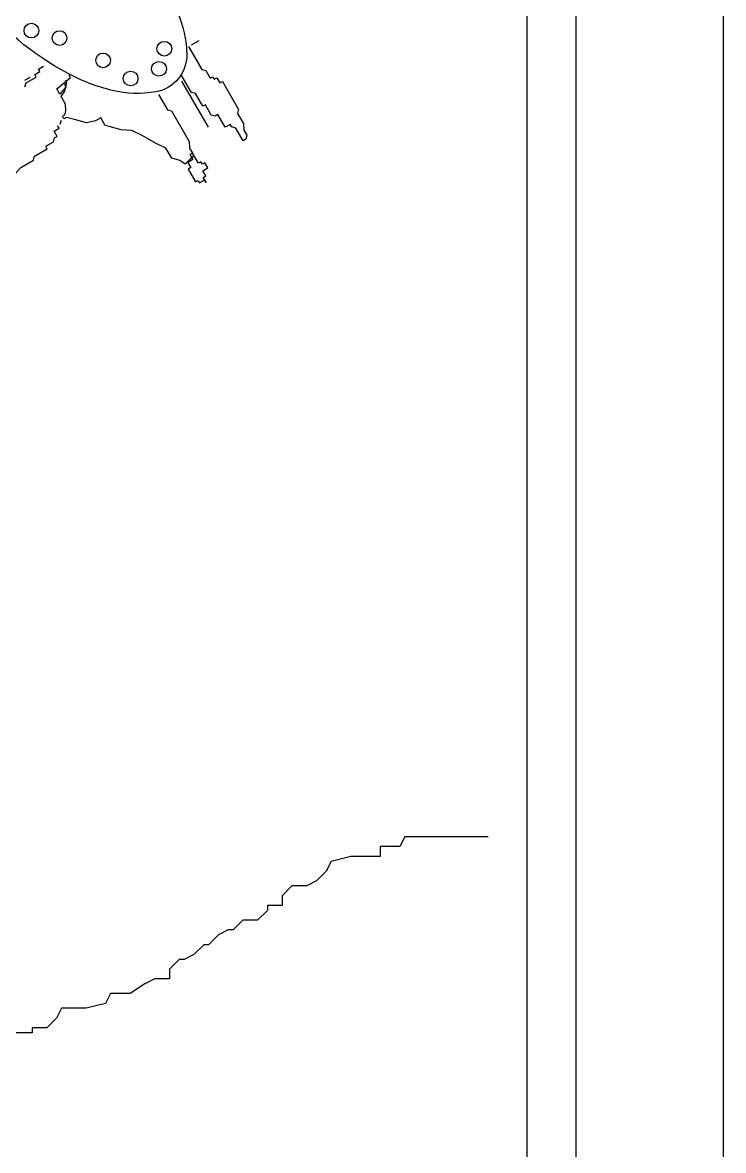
# Model space of a CAD drawing. Header units: inches. Extents: x 6 to 48.5, y 12.5 to 37.3.
# Drawn here: x 8.4424 to 8.5511, y 14.8242 to 14.9993 of the extents above; entities that cross this region are included whole.
import ezdxf

# ---------------------------------------------------------------- set-up
doc = ezdxf.new("R2010")
doc.units = ezdxf.units.IN
doc.header["$MEASUREMENT"] = 0
doc.layers.add('02', color=2, linetype='Continuous')
doc.layers.add('4', color=4, linetype='Continuous')

msp = doc.modelspace()

# ---------------------------------------------------------------- linework, layer by layer
at = {"layer": '02'}
for p, q in [((8.46975, 14.99651), (8.46857, 14.99583)), ((8.44487, 14.99212), (8.44566, 14.99258)), ((8.4451, 14.99173), (8.44487, 14.99212)), ((8.44352, 14.99081), (8.44273, 14.99036)), ((8.44296, 14.98996), (8.44454, 14.99088)), ((8.44431, 14.99127), (8.4451, 14.99173)), ((8.44454, 14.99088), (8.44431, 14.99127)), ((8.44772, 14.98903), (8.44986, 14.99079)), ((8.46707, 14.99022), (8.47119, 14.98311)), ((8.44279, 14.98934), (8.44296, 14.98996)), ((8.44818, 14.98824), (8.44772, 14.98903)), ((8.44913, 14.98932), (8.44818, 14.98824)), ((8.4493, 14.98994), (8.4489, 14.98971)), ((8.4489, 14.98971), (8.44913, 14.98932))]:
    msp.add_line(p, q, dxfattribs=at)
for points in [[(8.16323, 15.11707), (8.16323, 14.75198), (8.52832, 14.75198), (8.52832, 15.11707)], [(8.17084, 15.10946), (8.17084, 14.75959), (8.52071, 14.75959), (8.52071, 15.10946)]]:
    msp.add_lwpolyline(points, close=True, dxfattribs=at)
msp.add_lwpolyline([(8.44825, 15.01909, -0.099891), (8.46258, 15.00722, -0.06364), (8.46642, 15.00098, -0.103576), (8.46789, 14.99439, -0.367652), (8.46309, 14.98858, -0.103576), (8.45633, 14.9888, -0.06364), (8.44948, 14.99142, -0.099891), (8.43516, 15.00328, -0.06364), (8.43131, 15.00952, -0.103576), (8.42984, 15.01612, -0.367653), (8.43465, 15.02192, -0.103576), (8.44141, 15.02171, -0.06364), (8.44825, 15.01909, -0.049822)], format="xyb", dxfattribs=at)
for points in [[(8.46817, 14.9956), (8.47023, 14.99205), (8.47085, 14.99188), (8.47154, 14.9907), (8.47193, 14.99092), (8.47216, 14.99053), (8.47256, 14.99076), (8.47302, 14.98997), (8.47341, 14.9902), (8.47593, 14.98585), (8.47576, 14.98523), (8.47668, 14.98365), (8.47674, 14.98263), (8.4772, 14.98184), (8.47703, 14.98122), (8.47663, 14.98099), (8.47549, 14.98296), (8.47487, 14.98313), (8.47464, 14.98352), (8.47385, 14.98307), (8.4727, 14.98504), (8.47231, 14.98481), (8.47169, 14.98498), (8.47077, 14.98656), (8.47038, 14.98633), (8.46923, 14.9883), (8.46861, 14.98847), (8.46701, 14.99123)], [(8.46352, 14.98816), (8.46489, 14.98579), (8.46551, 14.98562), (8.46826, 14.98088), (8.46832, 14.97986), (8.46878, 14.97907), (8.46838, 14.97885), (8.46884, 14.97806), (8.46805, 14.9776), (8.46851, 14.97681), (8.46811, 14.97658), (8.46926, 14.97461), (8.46965, 14.97483), (8.46988, 14.97444), (8.47067, 14.9749), (8.4709, 14.9745), (8.47044, 14.97529), (8.47084, 14.97552), (8.47038, 14.97631), (8.47117, 14.97677), (8.47071, 14.97756), (8.47032, 14.97733), (8.47009, 14.97772), (8.46969, 14.9775), (8.46878, 14.97907), (8.46901, 14.97868), (8.46766, 14.97737), (8.4668, 14.97793), (8.46556, 14.97826), (8.46464, 14.97984), (8.46316, 14.98057), (8.46084, 14.98186), (8.45936, 14.98259), (8.45772, 14.98269), (8.45585, 14.98319), (8.45522, 14.98335), (8.45454, 14.98454), (8.45375, 14.98408), (8.45233, 14.98379), (8.45046, 14.98429), (8.44922, 14.98462), (8.44882, 14.98439), (8.44859, 14.98479), (8.44899, 14.98502), (8.44915, 14.98564), (8.44909, 14.98666), (8.4484, 14.98784), (8.44897, 14.98869), (8.4493, 14.98994), (8.44907, 14.99034)], [(8.44986, 14.99079), (8.44963, 14.99119)], [(8.43851, 14.97578), (8.43795, 14.97493), (8.43779, 14.97431), (8.43739, 14.97408), (8.43785, 14.97329), (8.43943, 14.9742), (8.4392, 14.9746), (8.44117, 14.97574), (8.44213, 14.97682), (8.4441, 14.97797), (8.44427, 14.97859), (8.44624, 14.97974), (8.44602, 14.98013), (8.4472, 14.98082), (8.44737, 14.98144), (8.44776, 14.98167), (8.4473, 14.98246), (8.44809, 14.98292), (8.44786, 14.98331)], [(8.44826, 14.98354), (8.44843, 14.98416)], [(8.51463, 14.87292), (8.5017, 14.87292), (8.50094, 14.8714), (8.4979, 14.8714), (8.4979, 14.86987), (8.49333, 14.86987), (8.49029, 14.86911), (8.48953, 14.86759), (8.48801, 14.86607), (8.48649, 14.86531), (8.48421, 14.86531), (8.48268, 14.86379), (8.48268, 14.86227), (8.4804, 14.86227), (8.4804, 14.86151), (8.47888, 14.85999), (8.4766, 14.85999), (8.47508, 14.85847), (8.47432, 14.85847), (8.4728, 14.8577), (8.47128, 14.85618), (8.47051, 14.85618), (8.46899, 14.85466), (8.46747, 14.8539), (8.46671, 14.8539), (8.46519, 14.85238), (8.46519, 14.85086), (8.46291, 14.85086), (8.46139, 14.8501), (8.45911, 14.84858), (8.45606, 14.84858), (8.4553, 14.84706), (8.45226, 14.8463), (8.44846, 14.8463), (8.4477, 14.84477), (8.44618, 14.84325), (8.44389, 14.84325), (8.44389, 14.84249), (8.43477, 14.84249)]]:
    msp.add_lwpolyline(points, dxfattribs=at)
for centre in [(8.44379, 14.99809), (8.44815, 14.99693), (8.46441, 14.99527), (8.45491, 14.99346), (8.45917, 14.99065), (8.46358, 14.99215)]:
    msp.add_circle(centre, 0.00114, dxfattribs=at)
at = {"layer": '4'}
msp.add_lwpolyline([(8.14041, 15.13989), (8.14041, 14.72916), (8.55114, 14.72916), (8.55114, 15.13989)], close=True, dxfattribs=at)

doc.saveas('drawing.dxf')
